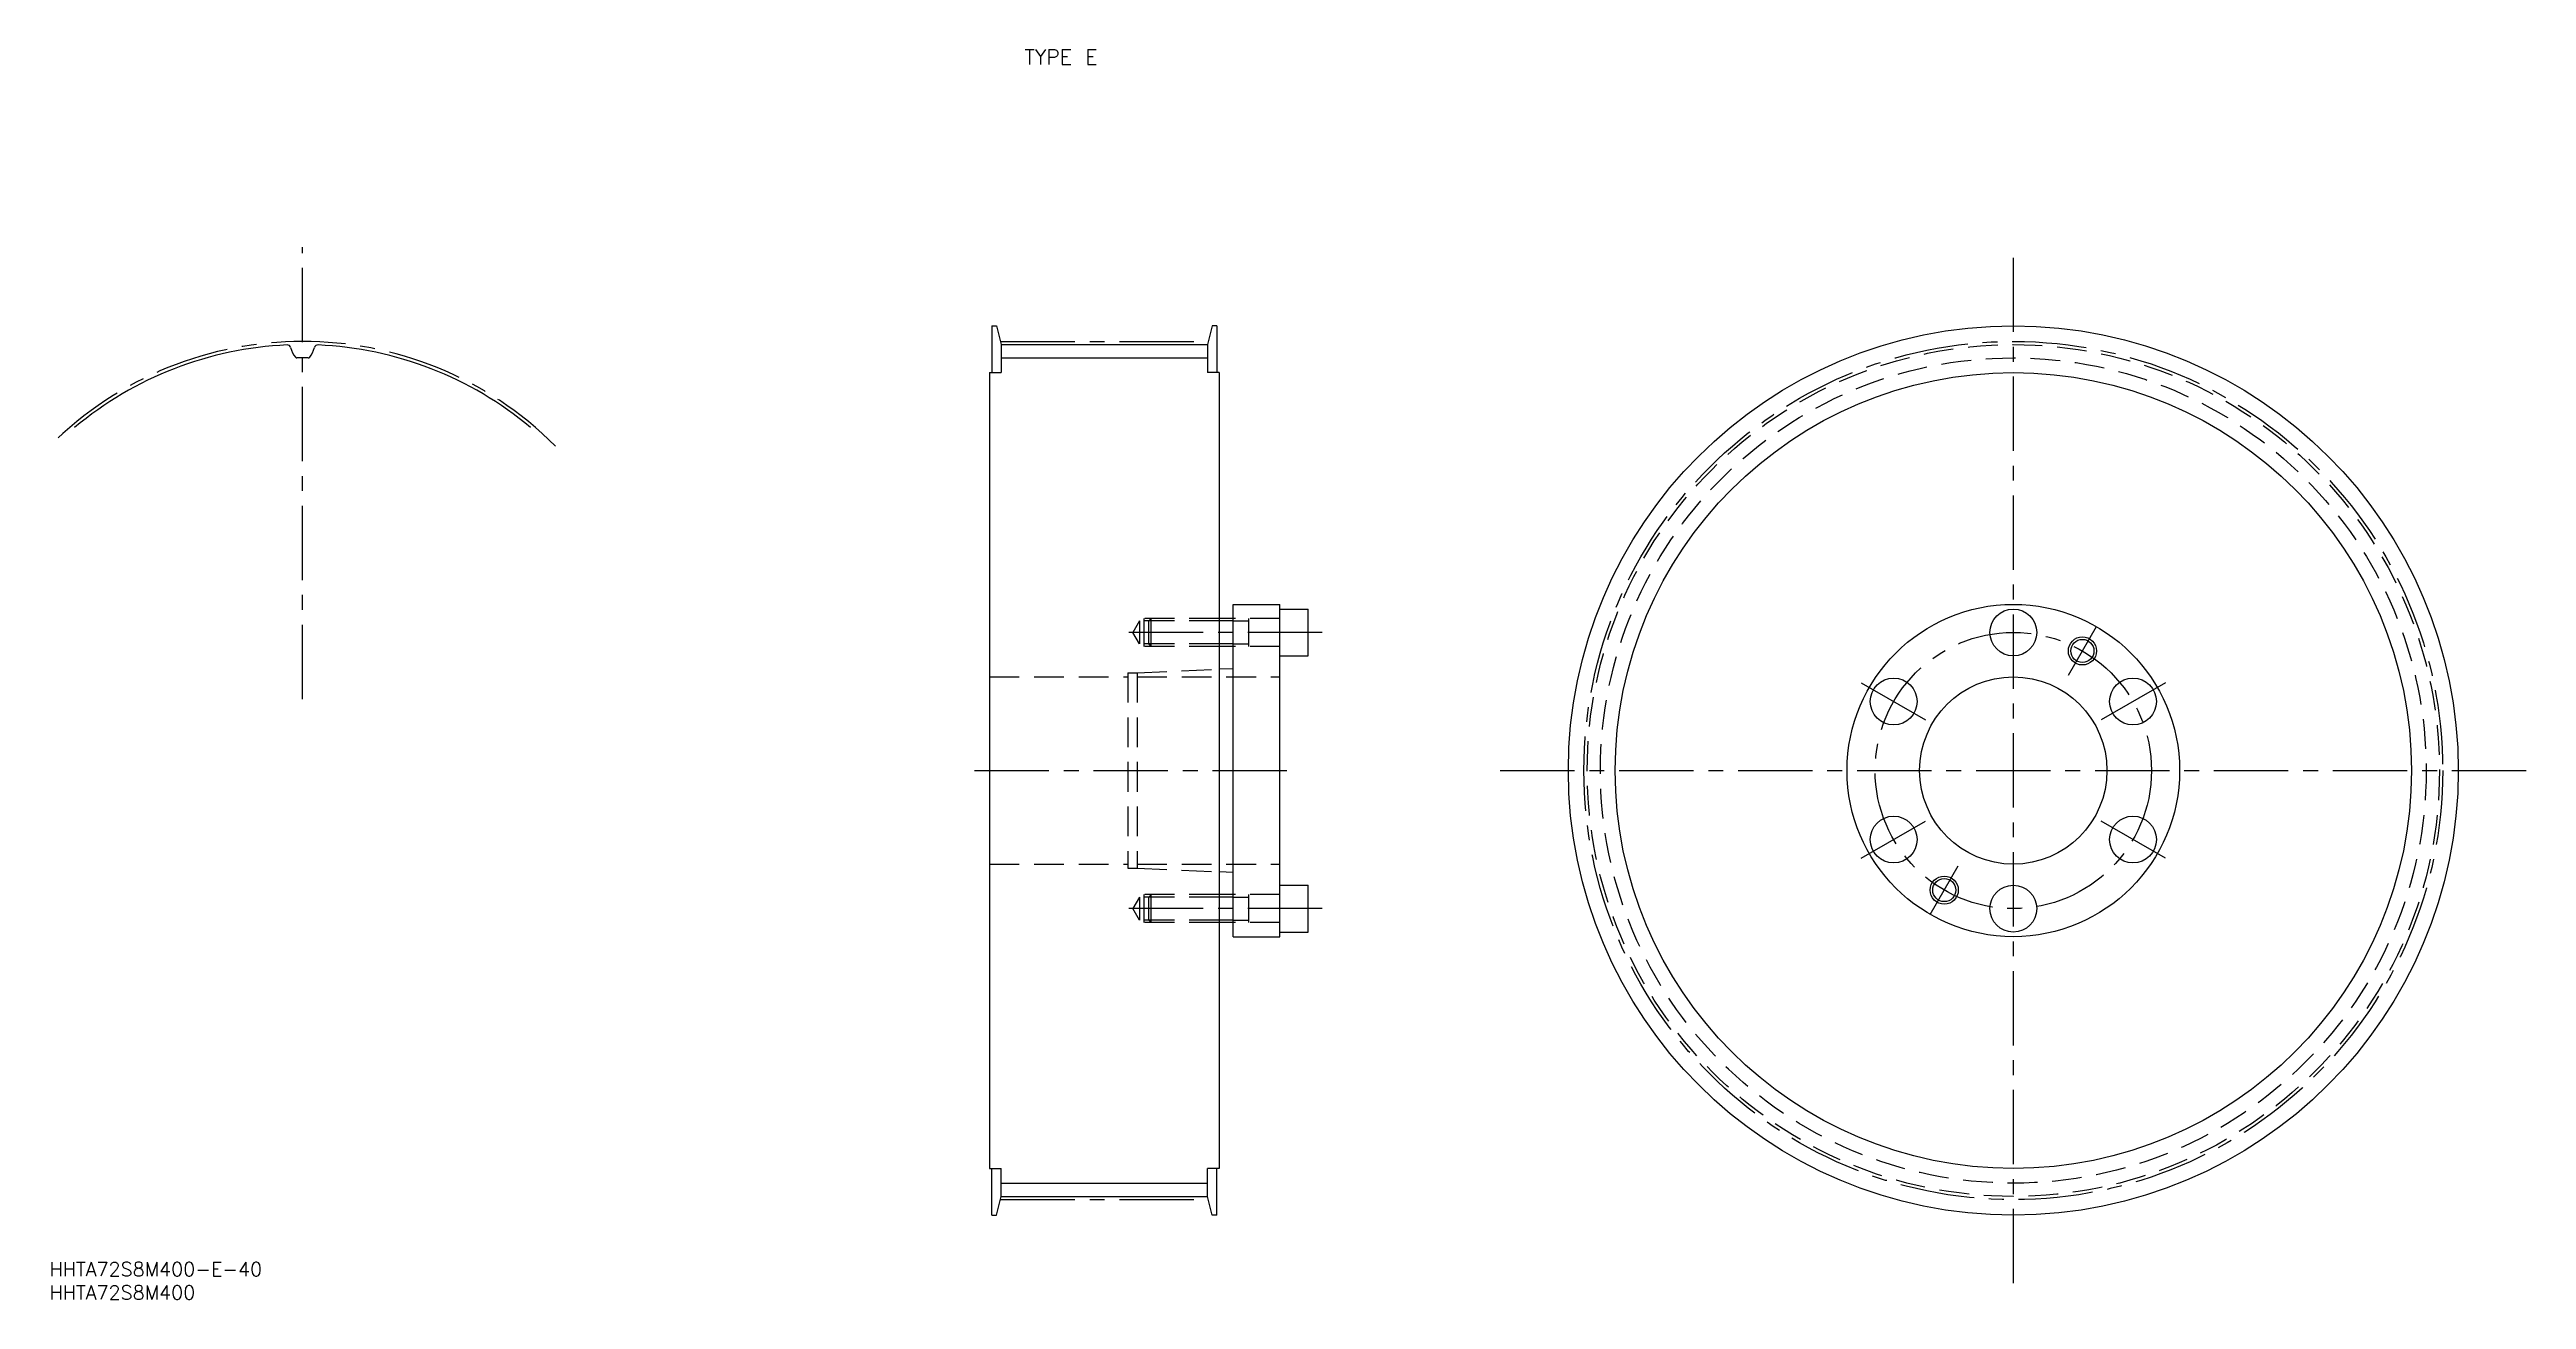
# Model space of a CAD drawing. Extents: x 0 to 529, y -8 to 259.
import ezdxf
from ezdxf.enums import TextEntityAlignment as Align

# ---------------------------------------------------------------- set-up
doc = ezdxf.new("R2010")
doc.units = 0
doc.header["$LTSCALE"] = 0.5
doc.linetypes.add('CENTER', pattern=[50.8, 31.75, -6.35, 6.35, -6.35])
doc.linetypes.add('DASHED', pattern=[19.05, 12.7, -6.35])
for name, color, linetype in [('MSM_CENTER', 1, 'CENTER'), ('MSM_CONTINUOUS', 7, 'CONTINUOUS'), ('MSM_DASHED', 4, 'DASHED'), ('MSM_NARROW', 5, 'CONTINUOUS'), ('MSM_PART_NUMBER', 7, 'CONTINUOUS')]:
    doc.layers.add(name, color=color, linetype=linetype)
doc.styles.get("Standard").update_dxf_attribs({"font": 'txt.shx', "height": 3, "bigfont": 'bigfont.shx'})

# ---------------------------------------------------------------- blocks, each defined once
blk = doc.blocks.new('*U2')
at = {"layer": 'MSM_PART_NUMBER'}
blk.add_text('HHTA72S8M400-E-40', height=3, dxfattribs=at).set_placement((0, -3))
blk = doc.blocks.new('*U3')
at = {"layer": 'MSM_PART_NUMBER'}
blk.add_text('HHTA72S8M400', height=3, dxfattribs=at).set_placement((0, -8))

msp = doc.modelspace()

# ---------------------------------------------------------------- linework, layer by layer
at = {"layer": 'MSM_CENTER'}
for p, q in [((54.02, 120.28), (54.02, 216.77)), ((419.28, 214.56), (419.28, -4.56)), ((203.03, 196.67), (247.36, 196.67)), ((271.7, 134.5), (228.14, 134.5)), ((431.03, 125.35), (437.03, 135.74)), ((386.8, 123.75), (400.66, 115.75)), ((451.75, 123.75), (437.9, 115.75)), ((197.51, 105), (265.6, 105)), ((309.72, 105), (528.84, 105)), ((386.8, 86.25), (400.66, 94.25)), ((451.75, 86.25), (437.9, 94.25)), ((401.53, 74.26), (407.53, 84.65)), ((271.7, 75.5), (228.14, 75.5)), ((203.03, 13.33), (247.36, 13.33))]:
    msp.add_line(p, q, dxfattribs=at)
for radius in [91.67, 29.5]:
    msp.add_circle((419.28, 105), radius, dxfattribs=at)
msp.add_arc((54.02, 120.28), 76.39, 45, 135, dxfattribs=at)
at = {"layer": 'MSM_CONTINUOUS'}
for p, q in [((201.2, 200), (201.2, 190)), ((201.2, 200), (202.2, 200)), ((202.2, 200), (203.2, 196)), ((203.2, 196), (203.2, 190)), ((203.2, 195.99), (247.2, 195.99)), ((248.2, 200), (247.2, 196)), ((247.2, 196), (247.2, 190)), ((249.2, 200), (248.2, 200)), ((249.2, 200), (249.2, 190)), ((200.7, 190), (200.7, 20)), ((200.7, 190), (203.2, 190)), ((249.7, 190), (247.2, 190)), ((249.7, 190), (249.7, 20)), ((252.7, 137.5), (249.7, 137.5)), ((252.7, 69.5), (252.7, 140.5)), ((252.7, 140.5), (262.7, 140.5)), ((262.7, 69.5), (262.7, 140.5)), ((262.7, 139.5), (268.7, 139.5)), ((268.7, 129.5), (268.7, 139.5)), ((252.7, 131.5), (249.7, 131.5)), ((262.7, 129.5), (268.7, 129.5)), ((252.7, 126.75), (249.7, 126.62)), ((252.7, 83.25), (249.7, 83.38)), ((262.7, 80.5), (268.7, 80.5)), ((268.7, 70.5), (268.7, 80.5)), ((252.7, 78.5), (249.7, 78.5)), ((252.7, 72.5), (249.7, 72.5)), ((252.7, 69.5), (262.7, 69.5)), ((262.7, 70.5), (268.7, 70.5)), ((200.7, 20), (203.2, 20)), ((201.2, 10), (201.2, 20)), ((203.2, 14), (203.2, 20)), ((249.7, 20), (247.2, 20)), ((247.2, 14), (247.2, 20)), ((249.2, 10), (249.2, 20)), ((202.2, 10), (203.2, 14)), ((203.2, 14.01), (247.2, 14.01)), ((248.2, 10), (247.2, 14)), ((201.2, 10), (202.2, 10)), ((249.2, 10), (248.2, 10))]:
    msp.add_line(p, q, dxfattribs=at)
for centre, radius in [((419.28, 105), 95), ((419.28, 105), 85), ((419.28, 105), 35.5), ((419.28, 134.5), 5), ((434.03, 130.55), 2.46), ((393.73, 119.75), 5), ((419.28, 105), 20), ((444.83, 119.75), 5), ((393.73, 90.25), 5), ((444.83, 90.25), 5), ((404.53, 79.45), 2.46), ((419.28, 75.5), 5)]:
    msp.add_circle(centre, radius, dxfattribs=at)
for centre, radius, start, end in [((54.02, 120.28), 75.71, 92.5006, 130), ((50.75, 195.17), 0.75, 13.9951, 92.5006), ((57.29, 195.17), 0.75, 87.4994, 166.0049), ((54.02, 120.28), 75.71, 50, 87.4994), ((56.62, 196.63), 5.3, 193.9951, 218.9708), ((52.81, 193.55), 0.4, 218.9708, 270.9458), ((54.02, 120.28), 72.88, 89.0542, 90.9458), ((55.23, 193.55), 0.4, 269.0542, 321.0292), ((51.42, 196.63), 5.3, 321.0292, 346.0049)]:
    msp.add_arc(centre, radius, start, end, dxfattribs=at)
at = {"layer": 'MSM_DASHED'}
for p, q in [((233.7, 131.5), (233.7, 137.5)), ((249.7, 137.5), (233.7, 137.5)), ((235.24, 137.5), (234.7, 136.96)), ((235.24, 131.5), (235.24, 137.5)), ((262.7, 137.5), (252.7, 137.5)), ((256.03, 131.5), (256.03, 137.5)), ((232.7, 136.96), (231.28, 134.5)), ((232.7, 132.04), (231.28, 134.5)), ((232.7, 136.96), (232.7, 132.04)), ((249.7, 136.96), (232.7, 136.96)), ((234.7, 132.04), (234.7, 136.96)), ((252.7, 136.96), (256.03, 136.96)), ((249.7, 132.04), (232.7, 132.04)), ((249.7, 131.5), (233.7, 131.5)), ((235.24, 131.5), (234.7, 132.04)), ((252.7, 132.04), (256.03, 132.04)), ((262.7, 131.5), (252.7, 131.5)), ((200.7, 125), (230.2, 125)), ((230.2, 125.88), (230.2, 84.12)), ((230.2, 125.88), (232.2, 125.88)), ((232.2, 125.88), (249.7, 126.62)), ((232.2, 125.88), (232.2, 84.12)), ((232.2, 125), (262.7, 125)), ((200.7, 85), (230.2, 85)), ((232.2, 85), (262.7, 85)), ((230.2, 84.12), (232.2, 84.12)), ((232.2, 84.12), (249.7, 83.38)), ((232.7, 77.96), (231.28, 75.5)), ((232.7, 73.04), (231.28, 75.5)), ((232.7, 77.96), (232.7, 73.04)), ((249.7, 77.96), (232.7, 77.96)), ((233.7, 72.5), (233.7, 78.5)), ((249.7, 78.5), (233.7, 78.5)), ((235.24, 78.5), (234.7, 77.96)), ((234.7, 73.04), (234.7, 77.96)), ((235.24, 72.5), (235.24, 78.5)), ((262.7, 78.5), (252.7, 78.5)), ((252.7, 77.96), (256.03, 77.96)), ((256.03, 72.5), (256.03, 78.5)), ((249.7, 73.04), (232.7, 73.04)), ((249.7, 72.5), (233.7, 72.5)), ((235.24, 72.5), (234.7, 73.04)), ((252.7, 73.04), (256.03, 73.04)), ((262.7, 72.5), (252.7, 72.5))]:
    msp.add_line(p, q, dxfattribs=at)
for radius in [90.98, 88.15]:
    msp.add_circle((419.28, 105), radius, dxfattribs=at)
at = {"layer": 'MSM_NARROW'}
for p, q in [((203.2, 193.15), (247.2, 193.15)), ((252.7, 136.96), (249.7, 136.96)), ((252.7, 132.04), (249.7, 132.04)), ((252.7, 77.96), (249.7, 77.96)), ((252.7, 73.04), (249.7, 73.04)), ((203.2, 16.85), (247.2, 16.85))]:
    msp.add_line(p, q, dxfattribs=at)
for centre in [(434.03, 130.55), (404.53, 79.45)]:
    msp.add_circle(centre, 3, dxfattribs=at)

# ---------------------------------------------------------------- block references
at = {"layer": 'MSM_CONTINUOUS'}
for name in ['*U2', '*U3']:
    msp.add_blockref(name, (0, 0), dxfattribs=at)

# ---------------------------------------------------------------- texts
at = {"layer": 'MSM_PART_NUMBER'}
msp.add_text('TYPE E', height=3.2, dxfattribs=at).set_placement((215.95, 257.43), align=Align.MIDDLE_CENTER)

doc.saveas('drawing.dxf')
